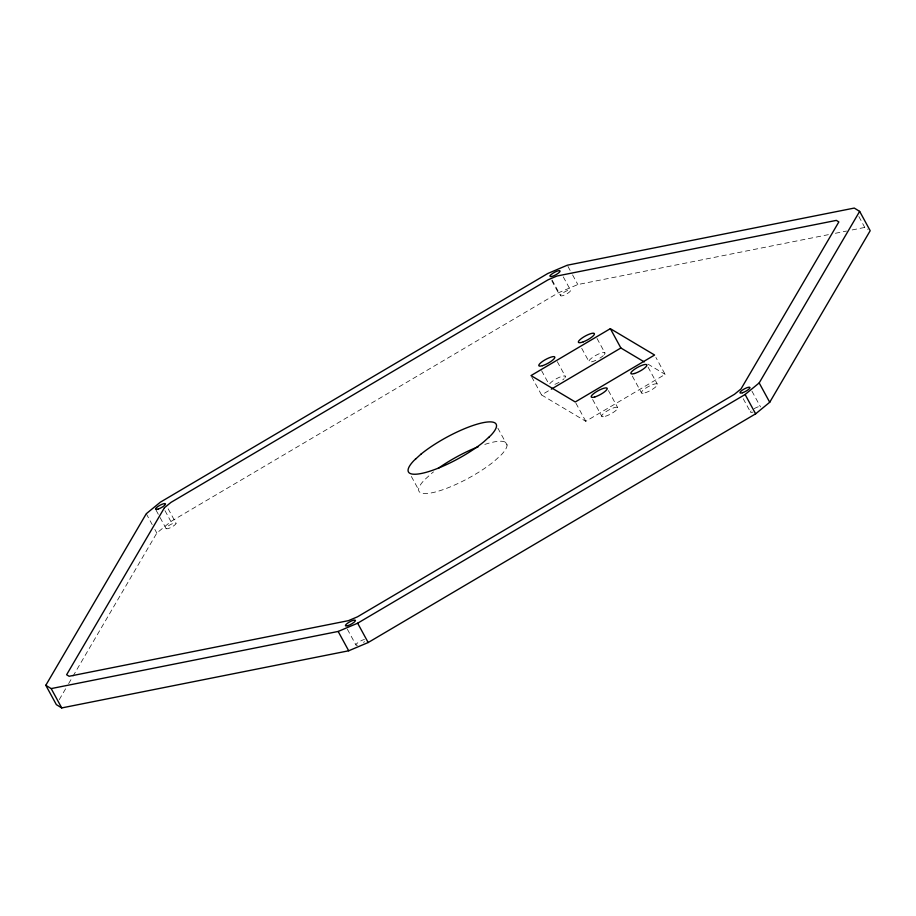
<?xml version="1.0" encoding="UTF-8"?>
<svg xmlns="http://www.w3.org/2000/svg" width="916" height="916" viewBox="0 0 916 916"><rect width="100%" height="100%" fill="white"/><g stroke="black" fill="none" stroke-linecap="round" stroke-linejoin="round"><path stroke-width="0.69" stroke-dasharray="4.58 3.44" d="M59.231 699.687L65.734 688.58M68.631 683.645L72.238 677.474M72.971 676.237L156.819 533.066L170.903 521.502L558.359 292.799L577.836 284.544L828.385 234.668M531.658 376.808L541.539 394.933L551.306 389.151M541.539 394.933L585.793 421.303L665.13 374.369L655.913 357.446M835.381 233.282L846.579 231.05M852.178 229.939L864.773 227.431L868.036 229.389M647.921 364.11L665.13 374.369M751.967 391.212L760.532 406.922M743.231 398.735L750.479 412.028M648.07 367.133L657.287 384.044M632.326 376.098L641.555 393.01M567.954 266.419L571.905 273.678M572.569 274.88L577.836 284.544M563.294 276.907L570.542 290.2M597.026 338.462L604.938 352.958M552.073 280.021L560.638 295.731M551.775 280.72L558.359 292.799M608.407 390.582L617.624 407.494M581.717 348.32L588.965 361.614M592.663 399.548L601.892 416.459M557.329 361.728L565.241 376.224M575.912 403.177L585.793 421.303M541.596 370.694L548.844 383.987M497.846 428.127L507.063 445.05M411.353 476.457L418.601 489.751M347.359 629.212L355.923 644.921M168.155 508.804L176.067 523.299A5.679 1.385 -28.6 0 1 168.578 528.452A5.679 1.385 -28.6 0 1 168.464 525.807A5.679 1.385 -28.6 0 1 176.067 523.299M164.972 510.636L170.903 521.502M156.132 510.281L159.418 516.326M160.082 517.54L166.014 528.406M146.274 513.727L152.205 524.605M154.838 529.437L156.819 533.066M858.865 216.542L864.773 227.431M595.824 360.32A9.08 2.21 -28.6 0 1 589.114 360.675A9.08 2.21 -28.6 0 1 599.43 353.656A9.08 2.21 -28.6 0 1 604.354 354.526M603.289 355.626A9.08 2.21 -28.6 0 1 599.957 358.076M549.726 383.793A9.08 2.21 -28.6 0 1 559.859 377.083A9.08 2.21 -28.6 0 1 565.012 377.632M564.107 378.674A9.08 2.21 -28.6 0 1 562.745 379.854M559.035 382.315A9.08 2.21 -28.6 0 1 552.978 385.018M754.143 408.662A5.679 1.385 -28.6 0 1 760.372 407.402M753.044 412.074A5.679 1.385 -28.6 0 1 751.12 410.929M364.557 641.647A5.679 1.385 -28.6 0 1 363.526 642.414M357.446 645.253A5.679 1.385 -28.6 0 1 357.355 643.101A5.679 1.385 -28.6 0 1 364.454 639.482M484.793 444.409A49.945 12.171 -28.6 0 1 501.235 454.863L494.239 461.24A49.945 12.171 -28.6 0 1 436.039 491.823A49.945 12.171 -28.6 0 1 424.429 479.927L431.425 473.549A49.945 12.171 -28.6 0 1 433.52 471.877M560.867 294.803L560.581 295.341A5.679 1.385 -28.6 0 0 564.485 295.044A5.679 1.385 -28.6 0 0 570.313 291.116L570.599 290.578A5.679 1.385 -28.6 0 0 566.683 290.887A5.679 1.385 -28.6 0 0 560.867 294.803M605.373 416.288A9.08 2.21 -28.6 0 0 617.785 408.067A9.08 2.21 -28.6 0 0 606.117 411.593A9.08 2.21 -28.6 0 0 605.373 416.288M645.036 392.827A9.08 2.21 -28.6 0 0 657.459 384.617A9.08 2.21 -28.6 0 0 645.78 388.144A9.08 2.21 -28.6 0 0 645.036 392.827"/><path stroke-width="1.37" d="M45.8 685.294L146.274 513.727L160.369 502.174L547.825 273.472L567.29 265.216L854.273 208.069L859.655 211.378L870.2 230.706L769.726 402.273L755.631 413.826L368.175 642.528L348.71 650.784L61.727 707.931L56.345 704.622L45.8 685.294L51.182 688.592L61.727 707.931M51.182 688.592L338.164 631.456L357.641 623.201L745.097 394.498L759.181 382.934L859.655 211.378M610.342 328.661L531.005 375.594L575.259 401.975L654.597 355.03L610.342 328.661L620.876 347.988L644.234 361.912M551.306 389.151L620.876 347.988M415.452 458.801L416.047 458.63M488.537 437.505L489.133 437.333M759.181 382.934L769.726 402.273M745.097 394.498L755.631 413.826M357.641 623.201L368.175 642.528M338.164 631.456L348.71 650.784M438.111 468.454A49.945 12.171 -28.6 0 1 478.244 446.756M550.333 275.476L550.047 276.014A5.679 1.385 -28.6 0 0 553.951 275.705A5.679 1.385 -28.6 0 0 559.768 271.789L560.054 271.25A5.679 1.385 -28.6 0 0 556.149 271.548A5.679 1.385 -28.6 0 0 550.333 275.476M164.399 507.773L66.616 674.748L69.112 676.271L348.412 620.659L357.446 616.834L734.518 394.258L741.055 388.888L838.85 221.924L836.342 220.39L557.054 276.002L548.02 279.838L170.937 502.415L164.399 507.773M420.891 454.221L413.895 460.599A49.945 12.171 -28.6 0 0 425.505 472.496A49.945 12.171 -28.6 0 0 483.694 441.913L490.69 435.535A49.945 12.171 -28.6 0 0 479.079 423.627A49.945 12.171 -28.6 0 0 420.891 454.221M583.263 341.84A9.08 2.21 -28.6 0 0 594.392 333.619A9.08 2.21 -28.6 0 0 581.568 338.393A9.08 2.21 -28.6 0 0 583.263 341.84M594.827 396.949A9.08 2.21 -28.6 0 0 607.251 388.739A9.08 2.21 -28.6 0 0 595.572 392.254A9.08 2.21 -28.6 0 0 594.827 396.949M542.444 365.679A9.08 2.21 -28.6 0 0 554.856 357.458A9.08 2.21 -28.6 0 0 543.177 360.984A9.08 2.21 -28.6 0 0 542.444 365.679M634.502 373.499A9.08 2.21 -28.6 0 0 646.914 365.278A9.08 2.21 -28.6 0 0 635.235 368.805A9.08 2.21 -28.6 0 0 634.502 373.499M742.51 392.746A5.679 1.385 -28.6 0 0 749.986 387.594A5.679 1.385 -28.6 0 0 742.395 390.101A5.679 1.385 -28.6 0 0 742.51 392.746M158.044 509.124A5.679 1.385 -28.6 0 0 165.521 503.972A5.679 1.385 -28.6 0 0 157.93 506.479A5.679 1.385 -28.6 0 0 158.044 509.124M347.954 625.639A5.679 1.385 -28.6 0 0 355.442 620.487A5.679 1.385 -28.6 0 0 347.84 622.995A5.679 1.385 -28.6 0 0 347.954 625.639"/></g></svg>
